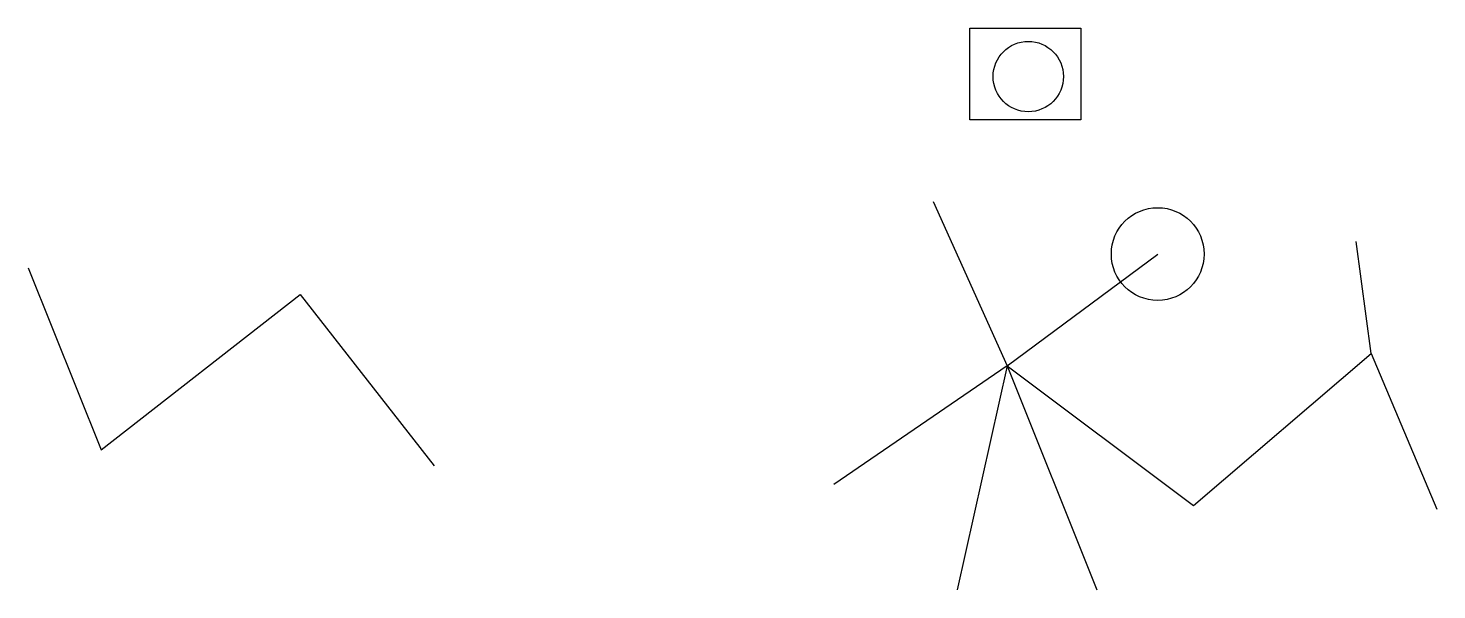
# Model space of a CAD drawing. Header units: millimetres. Extents: x -9718 to 8496, y -5375 to 1889.
import ezdxf

# ---------------------------------------------------------------- set-up
doc = ezdxf.new("R2010")
doc.units = ezdxf.units.MM

# ---------------------------------------------------------------- blocks, each defined once
blk = doc.blocks.new('_rect')
blk.add_lwpolyline([(0, 1184), (1432, 1184), (1432, 0), (0, 0)], close=True)
blk.add_circle((754, 558), 455)

msp = doc.modelspace()

# ---------------------------------------------------------------- linework, layer by layer
for p, q in [((1982, -352), (2942, -2478)), ((7649, -2319), (7453, -871)), ((2942, -2478), (4887, -1032)), ((-9718, -1211), (-8775, -3566)), ((-8775, -3566), (-6199, -1557)), ((-6199, -1557), (-4470, -3772)), ((5352, -4283), (7649, -2319)), ((7649, -2319), (8496, -4332)), ((2942, -2478), (698, -4013)), ((2942, -2478), (2294, -5375)), ((2942, -2478), (4100, -5375)), ((2942, -2478), (5352, -4283))]:
    msp.add_line(p, q)
msp.add_circle((4887, -1032), 599)

# ---------------------------------------------------------------- block references
msp.add_blockref('_rect', (2460, 705))

doc.saveas('drawing.dxf')
